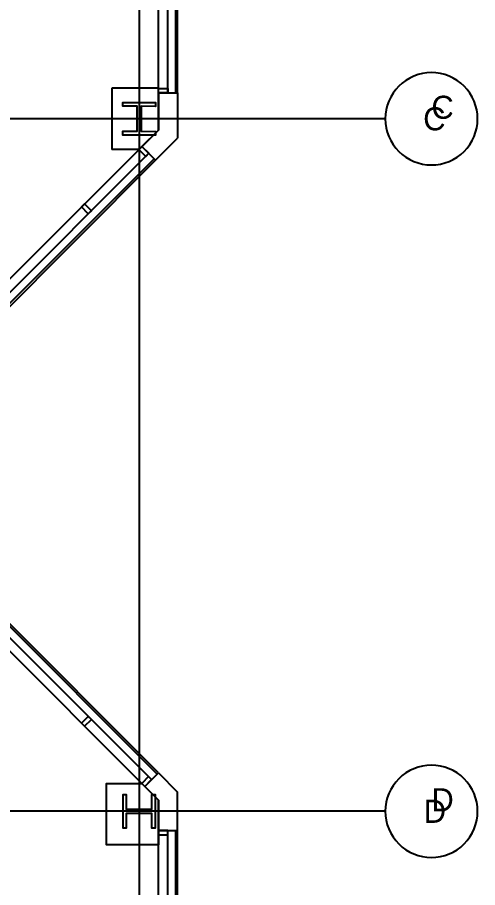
# Model space of a CAD drawing. Header units: millimetres. Extents: x 18694 to 89916, y 18694 to 89916.
# Drawn here: x 83838 to 89916, y 66658 to 78149 of the extents above; entities that cross this region are included whole.
import ezdxf

# ---------------------------------------------------------------- set-up
doc = ezdxf.new("R2010")
doc.units = ezdxf.units.MM
doc.layers.get('0').update_dxf_attribs({"linetype": 'CONTINUOUS'})
for name, color, linetype in [('E-B-FURR', 7, 'CONTINUOUS'), ('E-B-GLAZ', 7, 'CONTINUOUS'), ('E-B-MULL', 7, 'CONTINUOUS'), ('E-B-SHEL', 7, 'CONTINUOUS'), ('E-S-COLM', 7, 'CONTINUOUS'), ('GRIDLN', 7, 'CONTINUOUS')]:
    doc.layers.add(name, color=color, linetype=linetype)

msp = doc.modelspace()

# ---------------------------------------------------------------- linework, layer by layer
for points in [[(89916, 76809.6), (89913.064609, 76869.351249), (89904.286707, 76928.52706), (89889.750829, 76986.557539), (89869.596963, 77042.88382), (89844.019203, 77096.963451), (89813.263876, 77148.275614), (89777.627172, 77196.326146), (89737.452294, 77240.652294), (89693.126146, 77280.827172), (89645.075614, 77316.463876), (89593.763451, 77347.219203), (89539.68382, 77372.796963), (89483.357539, 77392.950829), (89425.32706, 77407.486707), (89366.151249, 77416.264609), (89306.4, 77419.2), (89246.648751, 77416.264609), (89187.47294, 77407.486707), (89129.442461, 77392.950829), (89073.11618, 77372.796963), (89019.036549, 77347.219203), (88967.724386, 77316.463876), (88919.673854, 77280.827172), (88875.347706, 77240.652294), (88835.172828, 77196.326146), (88799.536124, 77148.275614), (88768.780797, 77096.963451), (88743.203037, 77042.88382), (88723.049171, 76986.557539), (88708.513293, 76928.52706), (88699.735391, 76869.351249), (88696.8, 76809.6), (88699.735391, 76749.848751), (88708.513293, 76690.67294), (88723.049171, 76632.642461), (88743.203037, 76576.31618), (88768.780797, 76522.236549), (88799.536124, 76470.924386), (88835.172828, 76422.873854), (88875.347706, 76378.547706), (88919.673854, 76338.372828), (88967.724386, 76302.736124), (89019.036549, 76271.980797), (89073.11618, 76246.403037), (89129.442461, 76226.249171), (89187.47294, 76211.713293), (89246.648751, 76202.935391), (89306.4, 76200), (89366.151249, 76202.935391), (89425.32706, 76211.713293), (89483.357539, 76226.249171), (89539.68382, 76246.403037), (89593.763451, 76271.980797), (89645.075614, 76302.736124), (89693.126146, 76338.372828), (89737.452294, 76378.547706), (89777.627172, 76422.873854), (89813.263876, 76470.924386), (89844.019203, 76522.236549), (89869.596963, 76576.31618), (89889.750829, 76632.642461), (89904.286707, 76690.67294), (89913.064609, 76749.848751), (89916, 76809.6), (89916, 76809.6)], [(89916, 67665.6), (89913.064609, 67725.351249), (89904.286707, 67784.52706), (89889.750829, 67842.557539), (89869.596963, 67898.88382), (89844.019203, 67952.963451), (89813.263876, 68004.275614), (89777.627172, 68052.326146), (89737.452294, 68096.652294), (89693.126146, 68136.827172), (89645.075614, 68172.463876), (89593.763451, 68203.219203), (89539.68382, 68228.796963), (89483.357539, 68248.950829), (89425.32706, 68263.486707), (89366.151249, 68272.264609), (89306.4, 68275.2), (89246.648751, 68272.264609), (89187.47294, 68263.486707), (89129.442461, 68248.950829), (89073.11618, 68228.796963), (89019.036549, 68203.219203), (88967.724386, 68172.463876), (88919.673854, 68136.827172), (88875.347706, 68096.652294), (88835.172828, 68052.326146), (88799.536124, 68004.275614), (88768.780797, 67952.963451), (88743.203037, 67898.88382), (88723.049171, 67842.557539), (88708.513293, 67784.52706), (88699.735391, 67725.351249), (88696.8, 67665.6), (88699.735391, 67605.848751), (88708.513293, 67546.67294), (88723.049171, 67488.642461), (88743.203037, 67432.31618), (88768.780797, 67378.236549), (88799.536124, 67326.924386), (88835.172828, 67278.873854), (88875.347706, 67234.547706), (88919.673854, 67194.372828), (88967.724386, 67158.736124), (89019.036549, 67127.980797), (89073.11618, 67102.403037), (89129.442461, 67082.249171), (89187.47294, 67067.713293), (89246.648751, 67058.935391), (89306.4, 67056), (89366.151249, 67058.935391), (89425.32706, 67067.713293), (89483.357539, 67082.249171), (89539.68382, 67102.403037), (89593.763451, 67127.980797), (89645.075614, 67158.736124), (89693.126146, 67194.372828), (89737.452294, 67234.547706), (89777.627172, 67278.873854), (89813.263876, 67326.924386), (89844.019203, 67378.236549), (89869.596963, 67432.31618), (89889.750829, 67488.642461), (89904.286707, 67546.67294), (89913.064609, 67605.848751), (89916, 67665.6), (89916, 67665.6)]]:
    msp.add_lwpolyline(points, close=True)
at = {"layer": 'E-B-FURR', "color": 6}
for p, q in [((85699.6, 76660.838982), (85699.6, 81127.6)), ((85699.6, 77215.96317), (85086.014207, 77215.96317)), ((85086.014207, 77215.96317), (85086.014207, 76403.16317)), ((85699.6, 76660.838982), (81635.6, 72596.810254)), ((85445.6, 76403.16317), (85086.014207, 76403.16317)), ((85519.994873, 67993.994873), (81806.224856, 71707.76489)), ((85699.6, 58877.2), (85699.6, 67411.6))]:
    msp.add_line(p, q, dxfattribs=at)
msp.add_lwpolyline([(85699.6, 67814.389746), (85699.6, 67221.606019), (85013.8, 67221.606019), (85013.8, 68034.406019), (85479.583727, 68034.406019)], dxfattribs=at)
at = {"layer": 'E-B-GLAZ', "color": 8}
for p, q in [((85826.6, 77154.64437), (85826.6, 81127.6)), ((85928.2, 77154.64437), (85928.2, 81188.552202)), ((85953.6, 77154.64437), (85953.6, 81188.552202)), ((85572.901422, 76354.533752), (81725.402564, 72507.007691)), ((85644.743493, 76282.691707), (81797.244609, 72435.165645)), ((85662.703985, 76264.731189), (81815.205127, 72417.205127)), ((85699.6, 68173.6), (81815.205127, 72057.994873)), ((85609.797436, 68083.797436), (81725.402564, 71968.192309)), ((85681.639482, 68155.639482), (81797.244609, 72040.034355)), ((85826.6, 58877.2), (85826.6, 67411.6)), ((85928.2, 58877.2), (85928.2, 67411.6)), ((85953.6, 58877.2), (85953.6, 67411.6))]:
    msp.add_line(p, q, dxfattribs=at)
at = {"layer": 'E-B-MULL', "color": 8}
for points in [[(85826.6, 77154.64437), (85699.6, 77154.64437), (85699.6, 77211.79437), (85826.6, 77211.79437), (85826.6, 77154.64437), (85826.6, 77154.64437)], [(85532.490276, 76314.122606), (85442.687712, 76403.92517), (85483.098884, 76444.336316), (85572.901422, 76354.533752), (85532.490276, 76314.122606), (85532.490276, 76314.122606)], [(84774.633625, 75556.238753), (84684.831062, 75646.041291), (84725.242208, 75686.452462), (84815.044771, 75596.649899), (84774.633625, 75556.238753), (84774.633625, 75556.238753)], [(84774.633625, 68918.961247), (84684.831062, 68829.158709), (84725.242208, 68788.747538), (84815.044771, 68878.550101), (84774.633625, 68918.961247), (84774.633625, 68918.961247)], [(85569.38629, 68124.208582), (85479.583727, 68034.406019), (85519.994873, 67993.994873), (85609.797436, 68083.797436), (85569.38629, 68124.208582), (85569.38629, 68124.208582)], [(85826.6, 67411.6), (85699.6, 67411.6), (85699.6, 67354.45), (85826.6, 67354.45), (85826.6, 67411.6), (85826.6, 67411.6)]]:
    msp.add_lwpolyline(points, close=True, dxfattribs=at)
at = {"layer": 'E-B-SHEL', "color": 2}
for p, q in [((85699.6, 77154.64437), (85953.6, 77154.64437)), ((85699.6, 77154.64437), (85699.6, 76660.810254)), ((85953.6, 77154.64437), (85953.6, 76555.6)), ((85483.098884, 76444.336316), (85699.6, 76660.810254)), ((85662.703985, 76264.731189), (85953.6, 76555.6)), ((85483.098884, 76444.336316), (85662.703985, 76264.731189)), ((85519.994873, 67993.994873), (85699.6, 68173.6)), ((85699.6, 68173.6), (85953.6, 67919.6)), ((85519.994873, 67993.994873), (85699.6, 67814.389746)), ((85953.6, 67411.6), (85953.6, 67919.6)), ((85699.6, 67411.6), (85699.6, 67814.389746)), ((85699.6, 67411.6), (85953.6, 67411.6))]:
    msp.add_line(p, q, dxfattribs=at)
at = {"layer": 'E-S-COLM', "color": 8}
for points in [[(85229.625654, 76975.017271), (85229.700229, 77025.817195), (85661.499771, 77025.183262), (85661.425197, 76974.383313), (85470.9254, 76974.662992), (85470.440616, 76644.463348), (85660.940387, 76644.183668), (85660.865813, 76593.383719), (85229.06627, 76594.017678), (85229.14087, 76644.817627), (85419.640667, 76644.537922), (85420.125451, 76974.737567), (85229.625654, 76975.017271), (85229.625654, 76975.017271)], [(85610.7, 67449.7), (85661.5, 67449.7), (85661.5, 67881.5), (85610.7, 67881.5), (85610.7, 67691), (85280.5, 67691), (85280.5, 67881.5), (85229.7, 67881.5), (85229.7, 67449.7), (85280.5, 67449.7), (85280.5, 67640.2), (85610.7, 67640.2), (85610.7, 67449.7), (85610.7, 67449.7)]]:
    msp.add_lwpolyline(points, close=True, dxfattribs=at)
at = {"layer": 'GRIDLN', "color": 9}
for p, q in [((85445.6, 88696.8), (85445.6, 18694.4)), ((88696.8, 76809.6), (18694.4, 76809.6)), ((88696.8, 67665.6), (18694.4, 67665.6))]:
    msp.add_line(p, q, dxfattribs=at)

# ---------------------------------------------------------------- texts
for s, p in [('C', (89306.4, 76809.6)), ('C', (89197.542857, 76657.2)), ('D', (89306.4, 67665.6)), ('D', (89204.8, 67513.2))]:
    msp.add_text(s, height=304.8).set_placement(p)

doc.saveas('drawing.dxf')
